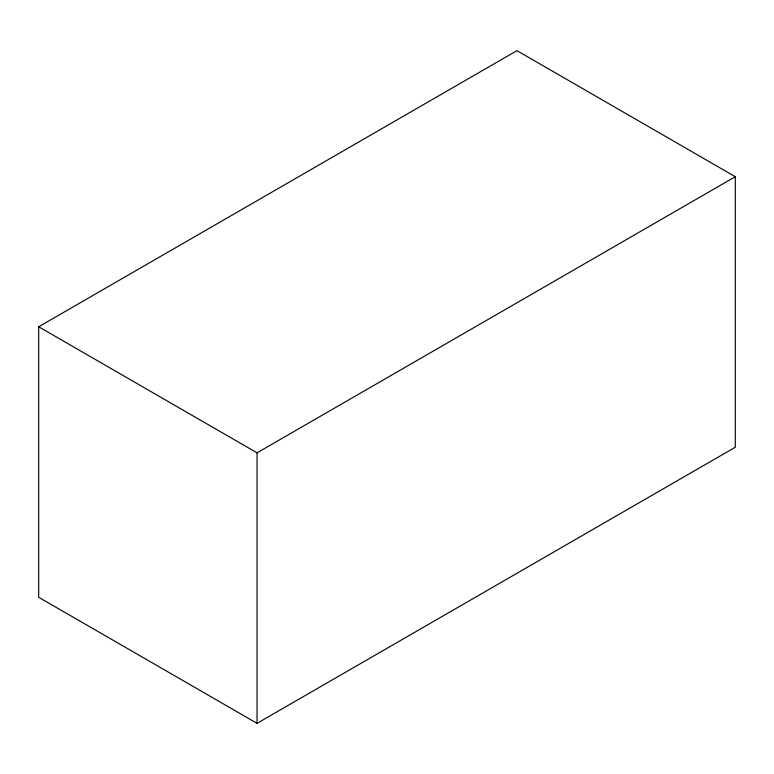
<?xml version="1.0" encoding="UTF-8"?>
<svg xmlns="http://www.w3.org/2000/svg" width="774" height="774" viewBox="0 0 774 774"><rect width="100%" height="100%" fill="white"/><g stroke="black" fill="none" stroke-linecap="round" stroke-linejoin="round"><path stroke-width="1.16" d="M38.7 326.773L516.955 50.658L735.3 176.714L735.3 447.227L257.045 723.342L38.7 597.286L38.7 326.773L257.045 452.838L735.3 176.714M257.045 452.838L257.045 723.342"/></g></svg>
